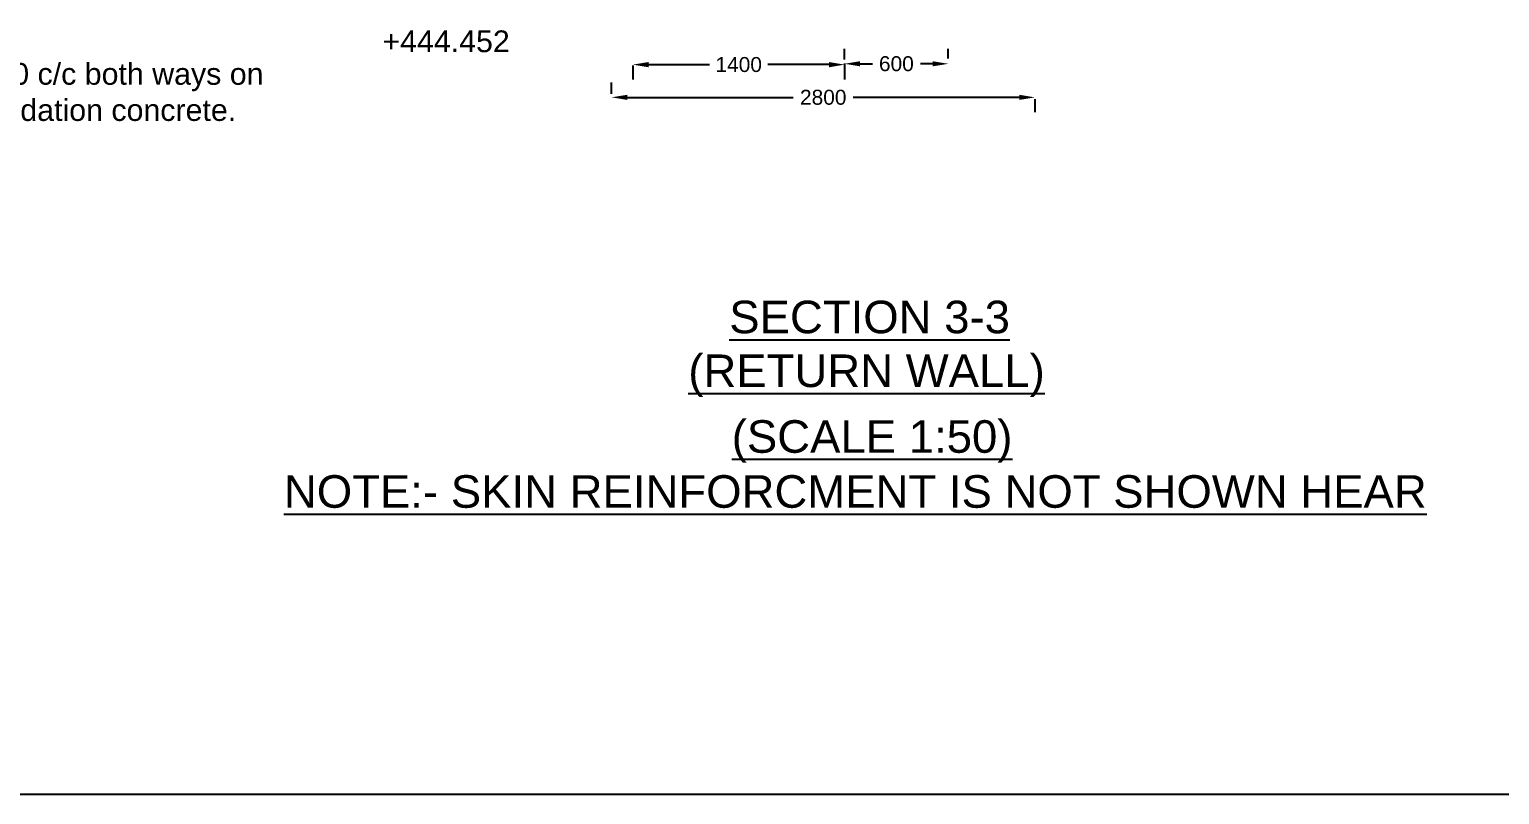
# Model space of a CAD drawing. Header units: inches. Extents: x 0 to 11487, y 0 to 10656.
# Drawn here: x 371.16 to 388.85, y 282.48 to 291.69 of the extents above; entities that cross this region are included whole.
import ezdxf

# ---------------------------------------------------------------- set-up
doc = ezdxf.new("R2010")
doc.units = ezdxf.units.IN
doc.header["$MEASUREMENT"] = 0
doc.layers.add('DIMENSION', color=255, linetype='Continuous')
doc.layers.add('TEXT', color=255, linetype='Continuous')
doc.styles.get("Standard").update_dxf_attribs({"font": 'arial.ttf'})
doc.dimstyles.get("Standard").update_dxf_attribs({"dimtxt": 0.18, "dimasz": 0.1875, "dimexe": 0.18, "dimexo": 0.0625, "dimgap": 0.09, "dimtad": 0, "dimtih": 1, "dimtoh": 1, "dimdec": 4, "dimzin": 0, "dimdsep": 46, "dimtxsty": 'Standard', "dimcen": 0.09, "dimadec": 0, "dimazin": 0, "dimtfac": 1, "dimtdec": 4, "dimtofl": 0, "dimtmove": 0, "dimatfit": 3, "dimfxl": 1, "dimtolj": 1, "dimtzin": 0, "dimarcsym": 0})

# ---------------------------------------------------------------- blocks, each defined once
blk = doc.blocks.new('*D131')
at = {"layer": 'Defpoints', "color": 0, "ltscale": 0.02, "transparency": 16777216}
for p in [(378.167, 290.853), (383.259, 290.916), (383.259, 290.874)]:
    blk.add_point(p, dxfattribs=at)
at = {"layer": 'DIMENSION', "color": 0, "lineweight": -2, "ltscale": 0.02, "transparency": 16777216}
for p, q in [((378.167, 290.915), (378.167, 291.054)), ((378.355, 290.874), (380.353, 290.874)), ((383.071, 290.874), (381.073, 290.874)), ((383.259, 290.854), (383.259, 290.694))]:
    blk.add_line(p, q, dxfattribs=at)
at = {"layer": 'DIMENSION', "color": 0, "ltscale": 0.02, "transparency": 16777216}
for points in [[(378.355, 290.905), (378.355, 290.843), (378.167, 290.874)], [(383.071, 290.905), (383.071, 290.843), (383.259, 290.874)]]:
    blk.add_solid(points, dxfattribs=at)
at = {"layer": 'DIMENSION', "color": 0, "ltscale": 0.02, "transparency": 16777216, "insert": (380.713, 290.874), "char_height": 0.18, "attachment_point": 5}
blk.add_mtext('\\A1;2800', dxfattribs=at)
blk = doc.blocks.new('*D132')
at = {"layer": 'Defpoints', "color": 0, "ltscale": 0.02, "transparency": 16777216}
for p in [(378.423, 291.321), (380.969, 291.342), (380.969, 291.268)]:
    blk.add_point(p, dxfattribs=at)
at = {"layer": 'DIMENSION', "color": 0, "lineweight": -2, "ltscale": 0.02, "transparency": 16777216}
for p, q in [((378.423, 291.258), (378.423, 291.088)), ((378.611, 291.268), (379.346, 291.268)), ((380.782, 291.268), (380.046, 291.268)), ((380.969, 291.28), (380.969, 291.088))]:
    blk.add_line(p, q, dxfattribs=at)
at = {"layer": 'DIMENSION', "color": 0, "ltscale": 0.02, "transparency": 16777216}
for points in [[(378.611, 291.299), (378.611, 291.236), (378.423, 291.268)], [(380.782, 291.299), (380.782, 291.236), (380.969, 291.268)]]:
    blk.add_solid(points, dxfattribs=at)
at = {"layer": 'DIMENSION', "color": 0, "ltscale": 0.02, "transparency": 16777216, "insert": (379.696, 291.268), "char_height": 0.18, "attachment_point": 5}
blk.add_mtext('\\A1;1400', dxfattribs=at)
blk = doc.blocks.new('*D133')
at = {"layer": 'Defpoints', "color": 0, "ltscale": 0.02, "transparency": 16777216}
for p in [(380.969, 291.268), (382.217, 291.278), (382.217, 291.278)]:
    blk.add_point(p, dxfattribs=at)
at = {"layer": 'DIMENSION', "color": 0, "lineweight": -2, "ltscale": 0.02, "transparency": 16777216}
for p, q in [((380.969, 291.33), (380.969, 291.458)), ((382.217, 291.341), (382.217, 291.458)), ((381.157, 291.278), (381.304, 291.278)), ((382.029, 291.278), (381.882, 291.278))]:
    blk.add_line(p, q, dxfattribs=at)
at = {"layer": 'DIMENSION', "color": 0, "ltscale": 0.02, "transparency": 16777216}
for points in [[(381.157, 291.309), (381.157, 291.247), (380.969, 291.278)], [(382.029, 291.309), (382.029, 291.247), (382.217, 291.278)]]:
    blk.add_solid(points, dxfattribs=at)
at = {"layer": 'DIMENSION', "color": 0, "ltscale": 0.02, "transparency": 16777216, "insert": (381.593, 291.278), "char_height": 0.18, "attachment_point": 5}
blk.add_mtext('\\A1;600', dxfattribs=at)

msp = doc.modelspace()

# ---------------------------------------------------------------- linework, layer by layer
at = {"layer": 'TEXT', "ltscale": 0.02}
msp.add_lwpolyline([(325.59584, 356.84996), (431.69822, 356.84996), (431.69822, 282.48208), (325.59584, 282.48208)], close=True, dxfattribs=at)

# ---------------------------------------------------------------- texts
at = {"layer": 'TEXT'}
for s, p in [('%%USECTION 3-3', (379.58253, 288.03484)), ('%%U(RETURN WALL)', (379.08962, 287.38715)), ('%%U(SCALE 1:50)', (379.61196, 286.5961)), ('%%UNOTE:- SKIN REINFORCMENT IS NOT SHOWN HEAR', (374.22473, 285.93442))]:
    msp.add_text(s, height=0.3919674, dxfattribs=at).set_placement(p)
at = {"layer": 'TEXT', "attachment_point": 1}
for s, insert, char_height, width in [('+444.452', (375.40933, 291.67934), 0.261312, 1.5207517), ('With nominal rainforcment of 10 Dia @ 200 c/c both ways on water front face duly inserting into the foundation concrete.', (364.17484, 291.28718), 0.26131163, 10.1272484)]:
    msp.add_mtext(s, dxfattribs=dict(at, insert=insert, char_height=char_height, width=width))

# ---------------------------------------------------------------- dimensions: what is measured, and where the dimension line sits
at = {"layer": 'DIMENSION', "ltscale": 0.02}
for base, p1, p2, text, picture, middle in [((380.96929, 291.26753), (378.42329, 291.32073), (380.96929, 291.34201), '1400', '*D132', (379.69629, 291.26753)), ((382.21652, 291.27817), (380.96929, 291.26753), (382.21652, 291.27817), '600', '*D133', (381.59291, 291.27817)), ((383.25855, 290.87382), (378.16704, 290.85254), (383.25855, 290.91638), '2800', '*D131', (380.71279, 290.87382))]:
    dim = msp.add_linear_dim(base=base, p1=p1, p2=p2, text=text, dimstyle='Standard', dxfattribs=at)
    dim.commit()
    dim.dimension.update_dxf_attribs({"geometry": picture, "text_midpoint": middle})

doc.saveas('drawing.dxf')
